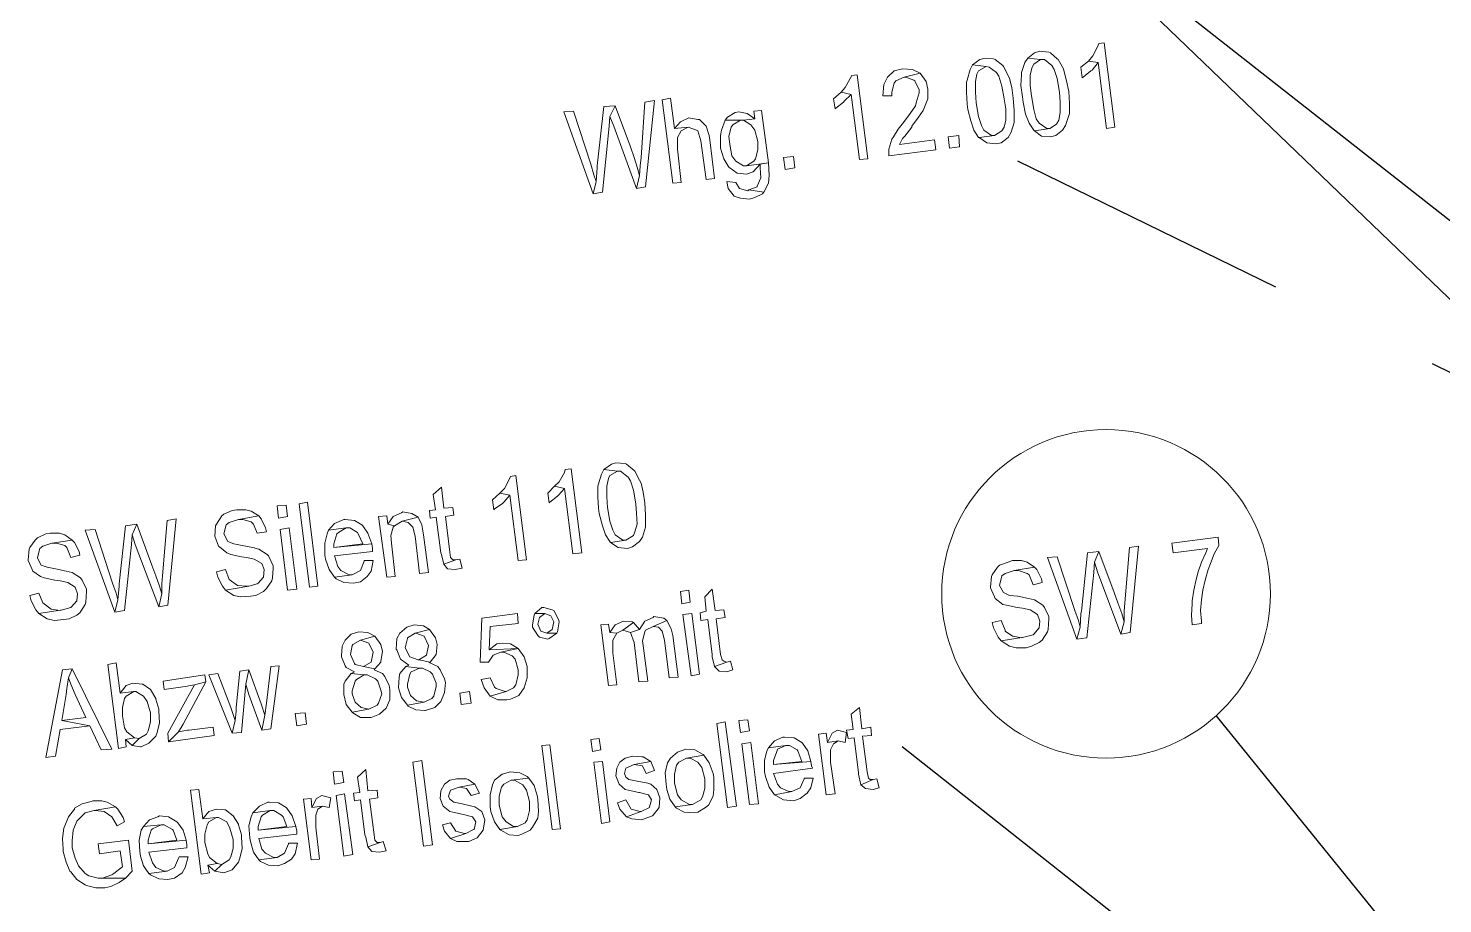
# Model space of a CAD drawing. Header units: metres. Extents: x 2713732.4 to 2713757.2, y 1226081.6 to 1226111.3.
# Drawn here: x 2713742.001 to 2713744.027, y 1226089.882 to 1226091.136 of the extents above; entities that cross this region are included whole.
import ezdxf

# ---------------------------------------------------------------- set-up
doc = ezdxf.new("R2010")
doc.units = ezdxf.units.M
doc.linetypes.add('HIDDENX2', pattern=[0.75, 0.5, -0.25])
doc.layers.add('einlagen_boden_erstes_og', color=7, linetype='Continuous', true_color=0x000000)

msp = doc.modelspace()

# ---------------------------------------------------------------- linework, layer by layer
at = {"layer": 'einlagen_boden_erstes_og', "color": 7, "linetype": 'Continuous', "lineweight": 25, "extrusion": (0.000477202, 0.001815, 0.999998)}
for p, q in [((2713743.3957, 1226091.3652, -0.1604), (2713744.4791, 1226090.3226, -0.159)), ((2713743.3957, 1226091.3652, -0.1604), (2713744.4522, 1226090.5346, -0.1594)), ((2713744.6015, 1226089.0416, -0.1567), (2713743.7025, 1226090.1513, -0.1583)), ((2713743.253, 1226090.1068, -0.158), (2713744.6015, 1226089.0416, -0.1567))]:
    msp.add_line(p, q, dxfattribs=at)
at = {"layer": 'einlagen_boden_erstes_og', "color": 7, "linetype": 'HIDDENX2', "lineweight": 25, "extrusion": (0.000477202, 0.001815, 0.999998)}
msp.add_line((2713744.4615, 1226090.4354, -0.1592), (2713743.4186, 1226090.9461, -0.1596), dxfattribs=at)
at = {"layer": 'einlagen_boden_erstes_og', "color": 7, "lineweight": 0}
for points in [[(2713743.5423, 1226091.1154), (2713743.5347, 1226091.1143), (2713743.5326, 1226091.1099), (2713743.5261, 1226091.0969), (2713743.5195, 1226091.0893), (2713743.5337, 1226091.0871), (2713743.5456, 1226090.9926), (2713743.5576, 1226090.9948)], [(2713743.3718, 1226091.0936), (2713743.3642, 1226091.0915), (2713743.3533, 1226091.0839), (2713743.3729, 1226091.0817), (2713743.3772, 1226091.0806), (2713743.3881, 1226091.073), (2713743.3914, 1226091.0676), (2713743.3957, 1226091.0534), (2713743.399, 1226091.035), (2713743.4011, 1226091.0209), (2713743.4011, 1226091.0046), (2713743.399, 1226090.9948), (2713743.3957, 1226090.9894), (2713743.3848, 1226090.9828), (2713743.3631, 1226090.9796), (2713743.374, 1226090.972), (2713743.387, 1226090.9709), (2713743.3946, 1226090.972), (2713743.4044, 1226090.9796), (2713743.4087, 1226090.9872), (2713743.4131, 1226091.0013), (2713743.4131, 1226091.0046), (2713743.4131, 1226091.0187), (2713743.412, 1226091.0361), (2713743.4098, 1226091.0513), (2713743.4066, 1226091.0643), (2713743.4044, 1226091.0686), (2713743.3979, 1226091.0817), (2713743.3968, 1226091.0828), (2713743.3859, 1226091.0915), (2713743.3838, 1226091.0925)], [(2713743.4326, 1226091.0936), (2713743.4283, 1226091.0871), (2713743.4239, 1226091.073), (2713743.4239, 1226091.0697), (2713743.4229, 1226091.0545), (2713743.425, 1226091.0382), (2713743.4261, 1226091.0306), (2713743.4294, 1226091.0133), (2713743.4348, 1226091.0002), (2713743.4413, 1226090.9904), (2713743.4424, 1226090.9894), (2713743.4641, 1226090.9926), (2713743.4598, 1226090.9926), (2713743.4489, 1226091.0002), (2713743.4446, 1226091.0067), (2713743.4413, 1226091.0198), (2713743.4381, 1226091.0393), (2713743.4359, 1226091.0545), (2713743.4359, 1226091.0697), (2713743.4392, 1226091.0806), (2713743.4413, 1226091.0849), (2713743.4511, 1226091.0915)], [(2713743.45, 1226091.1034), (2713743.4424, 1226091.1012), (2713743.4326, 1226091.0936), (2713743.4511, 1226091.0915), (2713743.4565, 1226091.0915), (2713743.4674, 1226091.0828), (2713743.4707, 1226091.0773), (2713743.475, 1226091.0643), (2713743.4783, 1226091.0448), (2713743.4793, 1226091.0306), (2713743.4793, 1226091.0154), (2713743.4772, 1226091.0046), (2713743.4739, 1226090.9991), (2713743.4641, 1226090.9926), (2713743.4424, 1226090.9894), (2713743.4522, 1226090.9817), (2713743.4652, 1226090.9807), (2713743.4728, 1226090.9828), (2713743.4826, 1226090.9904), (2713743.4869, 1226090.997), (2713743.4913, 1226091.0111), (2713743.4924, 1226091.0143), (2713743.4924, 1226091.0285), (2713743.4913, 1226091.0458), (2713743.488, 1226091.061), (2713743.4848, 1226091.0741), (2713743.4837, 1226091.0784), (2713743.4761, 1226091.0915), (2713743.475, 1226091.0925), (2713743.4652, 1226091.1012), (2713743.4631, 1226091.1023)], [(2713743.5195, 1226091.0893), (2713743.5087, 1226091.0806), (2713743.5108, 1226091.0654), (2713743.5119, 1226091.0665), (2713743.5228, 1226091.0752), (2713743.525, 1226091.0763), (2713743.5337, 1226091.0871)], [(2713743.1882, 1226091.0697), (2713743.1806, 1226091.0686), (2713743.1785, 1226091.0643), (2713743.1709, 1226091.0513), (2713743.1654, 1226091.0448), (2713743.1795, 1226091.0415), (2713743.1915, 1226090.9481), (2713743.2034, 1226090.9492)], [(2713743.2534, 1226091.0784), (2713743.2415, 1226091.0752), (2713743.2317, 1226091.0665), (2713743.2263, 1226091.0556), (2713743.2252, 1226091.0393), (2713743.2382, 1226091.0393), (2713743.2382, 1226091.0448), (2713743.2415, 1226091.0578), (2713743.2436, 1226091.061), (2713743.2556, 1226091.0665), (2713743.2784, 1226091.0719), (2713743.2675, 1226091.0773)], [(2713743.2784, 1226091.0719), (2713743.2556, 1226091.0665), (2713743.2578, 1226091.0665), (2713743.2697, 1226091.0621), (2713743.2708, 1226091.061), (2713743.2773, 1226091.048), (2713743.2773, 1226091.0437), (2713743.273, 1226091.0295), (2713743.2719, 1226091.0252), (2713743.2643, 1226091.0143), (2713743.2545, 1226091.0013), (2713743.2469, 1226090.9915), (2713743.2404, 1226090.9807), (2713743.2382, 1226090.9774), (2713743.2339, 1226090.9633), (2713743.2339, 1226090.9535), (2713743.3012, 1226090.9622), (2713743.299, 1226090.9763), (2713743.2491, 1226090.9698), (2713743.2534, 1226090.9785), (2713743.2567, 1226090.9817), (2713743.2664, 1226090.9948), (2713743.2664, 1226090.9959), (2713743.2762, 1226091.0089), (2713743.2827, 1226091.0187), (2713743.2838, 1226091.0209), (2713743.2893, 1226091.035), (2713743.2893, 1226091.0491), (2713743.2871, 1226091.06)], [(2713743.3533, 1226091.0839), (2713743.3501, 1226091.0773), (2713743.3457, 1226091.0621), (2713743.3447, 1226091.0589), (2713743.3447, 1226091.0448), (2713743.3457, 1226091.0274), (2713743.3468, 1226091.0198), (2713743.3512, 1226091.0035), (2713743.3555, 1226090.9904), (2713743.362, 1226090.9796), (2713743.3631, 1226090.9796), (2713743.3848, 1226090.9828), (2713743.3805, 1226090.9828), (2713743.3696, 1226090.9904), (2713743.3664, 1226090.997), (2713743.362, 1226091.01), (2713743.3588, 1226091.0295), (2713743.3577, 1226091.0448), (2713743.3577, 1226091.06), (2713743.3599, 1226091.0708), (2713743.362, 1226091.0752), (2713743.3729, 1226091.0817)], [(2713742.8982, 1226091.0328), (2713742.8841, 1226091.0306), (2713742.8787, 1226090.9513), (2713742.8776, 1226090.9394), (2713742.8765, 1226090.9253), (2713742.8721, 1226090.9068), (2713742.8852, 1226090.909)], [(2713742.921, 1226091.0361), (2713742.9091, 1226091.0339), (2713742.9243, 1226090.9144), (2713742.9362, 1226090.9155), (2713742.9308, 1226090.9633), (2713742.9308, 1226090.9644), (2713742.9308, 1226090.9796), (2713742.9362, 1226090.9894), (2713742.946, 1226090.9948), (2713742.9265, 1226090.9926)], [(2713743.1654, 1226091.0448), (2713743.1546, 1226091.035), (2713743.1567, 1226091.0209), (2713743.1578, 1226091.0219), (2713743.1687, 1226091.0306), (2713743.1698, 1226091.0317), (2713743.1795, 1226091.0415)], [(2713742.782, 1226091.0176), (2713742.7679, 1226091.0165), (2713742.8102, 1226090.8992), (2713742.8146, 1226090.9166), (2713742.8113, 1226090.9264), (2713742.807, 1226090.9416)], [(2713742.8417, 1226091.0252), (2713742.8254, 1226091.0241), (2713742.8157, 1226090.9394), (2713742.8157, 1226090.9361), (2713742.8146, 1226090.9166), (2713742.8102, 1226090.8992), (2713742.8233, 1226090.9014), (2713742.833, 1226090.9959), (2713742.8341, 1226091.01)], [(2713742.8417, 1226091.0252), (2713742.8341, 1226091.01), (2713742.8396, 1226090.9959), (2713742.8721, 1226090.9068), (2713742.8765, 1226090.9253), (2713742.8732, 1226090.9372), (2713742.8689, 1226090.9513), (2713742.8635, 1226090.9665)], [(2713742.9471, 1226091.0078), (2713742.9351, 1226091.0024), (2713742.9265, 1226090.9926), (2713742.946, 1226090.9948), (2713742.958, 1226090.9904), (2713742.9601, 1226090.9894), (2713742.9645, 1226090.9752), (2713742.9721, 1226090.9198), (2713742.984, 1226090.9209), (2713742.9775, 1226090.9763), (2713742.9764, 1226090.9828), (2713742.9721, 1226090.9959), (2713742.9623, 1226091.0056), (2713742.9601, 1226091.0056)], [(2713743.0188, 1226091.0165), (2713743.0134, 1226091.0154), (2713743.0025, 1226091.0089), (2713742.9992, 1226091.0046), (2713743.021, 1226091.0046), (2713743.0253, 1226091.0046), (2713743.0416, 1226091.0067), (2713743.0307, 1226091.0143)], [(2713743.0514, 1226091.0187), (2713743.0405, 1226091.0176), (2713743.0416, 1226091.0067), (2713743.0253, 1226091.0046), (2713743.0362, 1226090.998), (2713743.0416, 1226090.9904), (2713743.0459, 1226090.9741), (2713743.0459, 1226090.9622), (2713743.0427, 1226090.9492), (2713743.0405, 1226090.9459), (2713743.0296, 1226090.9394), (2713743.0611, 1226090.9437)], [(2713742.9992, 1226091.0046), (2713742.9938, 1226090.9904), (2713742.9927, 1226090.9828), (2713742.9927, 1226090.9676), (2713742.9927, 1226090.9644), (2713742.9971, 1226090.9492), (2713743.0047, 1226090.9372), (2713743.0057, 1226090.9361), (2713743.0166, 1226090.9285), (2713743.0296, 1226090.9274), (2713743.0394, 1226090.9307), (2713743.0492, 1226090.9416), (2713743.0611, 1226090.9437), (2713743.0296, 1226090.9394), (2713743.0253, 1226090.9394), (2713743.0144, 1226090.9459), (2713743.009, 1226090.9535), (2713743.0057, 1226090.9698), (2713743.0047, 1226090.9817), (2713743.0079, 1226090.9948), (2713743.0101, 1226090.998), (2713743.021, 1226091.0046)], [(2713743.3208, 1226090.9644), (2713743.3186, 1226090.9807), (2713743.3338, 1226090.9828), (2713743.3349, 1226090.9665), (2713743.3208, 1226090.9644)], [(2713743.085, 1226090.934), (2713743.0829, 1226090.9513), (2713743.097, 1226090.9524), (2713743.0992, 1226090.9361), (2713743.085, 1226090.934)], [(2713743.0611, 1226090.9437), (2713743.0492, 1226090.9416), (2713743.0492, 1226090.9361), (2713743.0503, 1226090.922), (2713743.0449, 1226090.9101), (2713743.0449, 1226090.909), (2713743.0329, 1226090.9046), (2713743.0546, 1226090.9014), (2713743.0611, 1226090.9144), (2713743.0622, 1226090.9253)], [(2713743.0014, 1226090.9166), (2713743.0036, 1226090.9068), (2713743.0123, 1226090.8959), (2713743.021, 1226090.8927), (2713743.034, 1226090.8916), (2713743.0416, 1226090.8938), (2713743.0525, 1226090.8992), (2713743.0546, 1226090.9014), (2713743.0329, 1226090.9046), (2713743.0318, 1226090.9035), (2713743.0199, 1226090.9068), (2713743.0144, 1226090.9155)], [(2713742.7787, 1226090.5049), (2713742.77, 1226090.5038), (2713742.7689, 1226090.4995), (2713742.7613, 1226090.4864), (2713742.7548, 1226090.4799), (2713742.7689, 1226090.4767), (2713742.7809, 1226090.3832), (2713742.7939, 1226090.3843)], [(2713742.8254, 1226090.5038), (2713742.8222, 1226090.4973), (2713742.8178, 1226090.4832), (2713742.8167, 1226090.4799), (2713742.8167, 1226090.4647), (2713742.8178, 1226090.4484), (2713742.8189, 1226090.4408), (2713742.8233, 1226090.4234), (2713742.8276, 1226090.4104), (2713742.8341, 1226090.4006), (2713742.8352, 1226090.3995), (2713742.8569, 1226090.4028), (2713742.8526, 1226090.4028), (2713742.8417, 1226090.4104), (2713742.8385, 1226090.4169), (2713742.8341, 1226090.4299), (2713742.8309, 1226090.4495), (2713742.8298, 1226090.4647), (2713742.8298, 1226090.4799), (2713742.8319, 1226090.4908), (2713742.8341, 1226090.4951), (2713742.845, 1226090.5016)], [(2713742.8428, 1226090.5136), (2713742.8363, 1226090.5114), (2713742.8254, 1226090.5038), (2713742.845, 1226090.5016), (2713742.8493, 1226090.5016), (2713742.8602, 1226090.4929), (2713742.8635, 1226090.4875), (2713742.8678, 1226090.4745), (2713742.8711, 1226090.4549), (2713742.8721, 1226090.4408), (2713742.8732, 1226090.4256), (2713742.87, 1226090.4147), (2713742.8678, 1226090.4093), (2713742.8569, 1226090.4028), (2713742.8352, 1226090.3995), (2713742.8461, 1226090.3919), (2713742.8591, 1226090.3908), (2713742.8667, 1226090.393), (2713742.8765, 1226090.4006), (2713742.8808, 1226090.4071), (2713742.8852, 1226090.4213), (2713742.8852, 1226090.4245), (2713742.8852, 1226090.4386), (2713742.8841, 1226090.456), (2713742.8819, 1226090.4712), (2713742.8787, 1226090.4843), (2713742.8765, 1226090.4886), (2713742.87, 1226090.5016), (2713742.8689, 1226090.5027), (2713742.858, 1226090.5114), (2713742.8558, 1226090.5125)], [(2713742.6994, 1226090.4951), (2713742.6918, 1226090.494), (2713742.6897, 1226090.4897), (2713742.6831, 1226090.4767), (2713742.6766, 1226090.4701), (2713742.6907, 1226090.4669), (2713742.7027, 1226090.3735), (2713742.7146, 1226090.3745)], [(2713742.593, 1226090.4788), (2713742.581, 1226090.468), (2713742.5843, 1226090.4462), (2713742.5756, 1226090.4451), (2713742.5767, 1226090.4343), (2713742.5854, 1226090.4354), (2713742.5919, 1226090.3843), (2713742.593, 1226090.3821), (2713742.5962, 1226090.368), (2713742.6136, 1226090.3745), (2713742.6093, 1226090.3745), (2713742.606, 1226090.3778), (2713742.6049, 1226090.3854), (2713742.5984, 1226090.4365), (2713742.6104, 1226090.4386), (2713742.6093, 1226090.4495), (2713742.5962, 1226090.4484)], [(2713742.6766, 1226090.4701), (2713742.6658, 1226090.4604), (2713742.6679, 1226090.4462), (2713742.669, 1226090.4473), (2713742.6799, 1226090.4549), (2713742.682, 1226090.4571), (2713742.6907, 1226090.4669)], [(2713742.7548, 1226090.4799), (2713742.7451, 1226090.4701), (2713742.7472, 1226090.456), (2713742.7483, 1226090.4571), (2713742.7592, 1226090.4658), (2713742.7603, 1226090.4669), (2713742.7689, 1226090.4767)], [(2713742.2997, 1226090.4462), (2713742.2932, 1226090.4451), (2713742.2812, 1226090.4397), (2713742.278, 1226090.4375), (2713742.2704, 1226090.4256), (2713742.2693, 1226090.4234), (2713742.2682, 1226090.4082), (2713742.2682, 1226090.4082), (2713742.2736, 1226090.3941), (2713742.2747, 1226090.393), (2713742.2856, 1226090.3843), (2713742.291, 1226090.3821), (2713742.3062, 1226090.3789), (2713742.3138, 1226090.3778), (2713742.3247, 1226090.3756), (2713742.3355, 1226090.3691), (2713742.3388, 1226090.3604), (2713742.3377, 1226090.3496), (2713742.3301, 1226090.3409), (2713742.329, 1226090.3398), (2713742.3171, 1226090.3365), (2713742.2834, 1226090.3311), (2713742.2953, 1226090.3235), (2713742.3051, 1226090.3213), (2713742.3192, 1226090.3224), (2713742.3269, 1226090.3235), (2713742.3377, 1226090.3289), (2713742.3421, 1226090.3333), (2713742.3497, 1226090.3441), (2713742.3507, 1226090.3485), (2713742.3518, 1226090.3626), (2713742.3518, 1226090.3659), (2713742.3453, 1226090.38), (2713742.3431, 1226090.3821), (2713742.3312, 1226090.3898), (2713742.3225, 1226090.3919), (2713742.3073, 1226090.3952), (2713742.2953, 1226090.3974), (2713742.2867, 1226090.4006), (2713742.2812, 1226090.4115), (2713742.2812, 1226090.4115), (2713742.2845, 1226090.4245), (2713742.2888, 1226090.4278), (2713742.3019, 1226090.4321), (2713742.3312, 1226090.4375), (2713742.3203, 1226090.4441), (2713742.3127, 1226090.4462)], [(2713742.3703, 1226090.4528), (2713742.3573, 1226090.4517), (2713742.3594, 1226090.4343), (2713742.3725, 1226090.4365)], [(2713742.404, 1226090.3354), (2713742.3888, 1226090.4549), (2713742.4007, 1226090.4571), (2713742.4159, 1226090.3365), (2713742.404, 1226090.3354)], [(2713742.5376, 1226090.443), (2713742.5354, 1226090.4419), (2713742.5235, 1226090.4365), (2713742.5159, 1226090.4256), (2713742.5256, 1226090.4234), (2713742.5365, 1226090.4299), (2713742.5593, 1226090.4354), (2713742.5506, 1226090.4408)], [(2713742.1563, 1226090.4256), (2713742.14, 1226090.4234), (2713742.1313, 1226090.3398), (2713742.1313, 1226090.3365), (2713742.1292, 1226090.317), (2713742.1248, 1226090.2996), (2713742.1389, 1226090.3018), (2713742.1487, 1226090.3963), (2713742.1498, 1226090.4104)], [(2713742.1563, 1226090.4256), (2713742.1498, 1226090.4104), (2713742.1541, 1226090.3963), (2713742.1878, 1226090.3072), (2713742.1922, 1226090.3257), (2713742.1889, 1226090.3365), (2713742.1835, 1226090.3517), (2713742.178, 1226090.3669)], [(2713742.2128, 1226090.4332), (2713742.1998, 1226090.431), (2713742.1932, 1226090.3517), (2713742.1922, 1226090.3398), (2713742.1922, 1226090.3257), (2713742.1878, 1226090.3072), (2713742.2008, 1226090.3094)], [(2713742.3312, 1226090.4375), (2713742.3019, 1226090.4321), (2713742.3084, 1226090.4321), (2713742.3203, 1226090.4289), (2713742.3236, 1226090.4256), (2713742.329, 1226090.4126), (2713742.3421, 1226090.4147), (2713742.341, 1226090.4202), (2713742.3345, 1226090.4332)], [(2713742.3746, 1226090.4202), (2713742.3616, 1226090.418), (2713742.3725, 1226090.3311), (2713742.3855, 1226090.3322)], [(2713742.4311, 1226090.4169), (2713742.429, 1226090.4115), (2713742.4257, 1226090.3984), (2713742.4257, 1226090.3811), (2713742.4268, 1226090.3756), (2713742.4322, 1226090.3604), (2713742.4398, 1226090.3496), (2713742.4648, 1226090.3528), (2713742.4605, 1226090.3528), (2713742.4485, 1226090.3593), (2713742.4442, 1226090.3648), (2713742.4398, 1226090.38), (2713742.4941, 1226090.3865), (2713742.4941, 1226090.3908), (2713742.493, 1226090.3974), (2713742.4387, 1226090.3919), (2713742.4387, 1226090.3974), (2713742.4431, 1226090.4115), (2713742.4453, 1226090.4136), (2713742.4561, 1226090.4202)], [(2713742.455, 1226090.4321), (2713742.4529, 1226090.4321), (2713742.4398, 1226090.4267), (2713742.4311, 1226090.4169), (2713742.4561, 1226090.4202), (2713742.4615, 1226090.4202), (2713742.4724, 1226090.4136), (2713742.4735, 1226090.4115), (2713742.48, 1226090.3974), (2713742.4387, 1226090.3919), (2713742.493, 1226090.3974), (2713742.4876, 1226090.4126), (2713742.48, 1226090.4234), (2713742.4789, 1226090.4245), (2713742.4681, 1226090.431)], [(2713742.5148, 1226090.4375), (2713742.5028, 1226090.4365), (2713742.5148, 1226090.3496), (2713742.5267, 1226090.3506), (2713742.5213, 1226090.3984), (2713742.5202, 1226090.4093), (2713742.5235, 1226090.4213), (2713742.5256, 1226090.4234), (2713742.5159, 1226090.4256)], [(2713742.5593, 1226090.4354), (2713742.5365, 1226090.4299), (2713742.5452, 1226090.4278), (2713742.5517, 1226090.4213), (2713742.555, 1226090.4082), (2713742.5615, 1226090.355), (2713742.5745, 1226090.3561), (2713742.5669, 1226090.4104), (2713742.5647, 1226090.4245)], [(2713742.0325, 1226090.4126), (2713742.026, 1226090.4115), (2713742.014, 1226090.406), (2713742.0108, 1226090.4028), (2713742.0032, 1226090.3919), (2713742.0021, 1226090.3898), (2713742.001, 1226090.3745), (2713742.001, 1226090.3735), (2713742.0064, 1226090.3604), (2713742.0075, 1226090.3583), (2713742.0184, 1226090.3506), (2713742.0238, 1226090.3485), (2713742.039, 1226090.3452), (2713742.0466, 1226090.3441), (2713742.0575, 1226090.342), (2713742.0683, 1226090.3354), (2713742.0716, 1226090.3257), (2713742.0705, 1226090.3159), (2713742.0629, 1226090.3072), (2713742.0618, 1226090.3061), (2713742.0499, 1226090.3029), (2713742.0162, 1226090.2974), (2713742.0281, 1226090.2898), (2713742.0379, 1226090.2876), (2713742.052, 1226090.2887), (2713742.0596, 1226090.2898), (2713742.0705, 1226090.2952), (2713742.0748, 1226090.2985), (2713742.0824, 1226090.3105), (2713742.0835, 1226090.3137), (2713742.0846, 1226090.3289), (2713742.0846, 1226090.3322), (2713742.0781, 1226090.3452), (2713742.0759, 1226090.3485), (2713742.064, 1226090.3561), (2713742.0553, 1226090.3583), (2713742.0401, 1226090.3615), (2713742.0281, 1226090.3637), (2713742.0194, 1226090.3669), (2713742.014, 1226090.3767), (2713742.014, 1226090.3778), (2713742.0173, 1226090.3908), (2713742.0216, 1226090.3941), (2713742.0347, 1226090.3984), (2713742.064, 1226090.4028), (2713742.0531, 1226090.4104), (2713742.0455, 1226090.4126)], [(2713742.064, 1226090.4028), (2713742.0347, 1226090.3984), (2713742.0412, 1226090.3984), (2713742.0531, 1226090.3952), (2713742.0564, 1226090.3919), (2713742.0618, 1226090.3778), (2713742.0748, 1226090.3811), (2713742.0738, 1226090.3865), (2713742.0672, 1226090.3995)], [(2713742.0966, 1226090.418), (2713742.0824, 1226090.4169), (2713742.1248, 1226090.2996), (2713742.1292, 1226090.317), (2713742.127, 1226090.3268), (2713742.1216, 1226090.3409)], [(2713743.7053, 1226090.4071), (2713743.639, 1226090.3984), (2713743.6412, 1226090.3843), (2713743.6901, 1226090.3908), (2713743.6879, 1226090.3843), (2713743.6814, 1226090.3713), (2713743.677, 1226090.3572), (2713743.6738, 1226090.3463), (2713743.6705, 1226090.3311), (2713743.6684, 1226090.3159), (2713743.6684, 1226090.3115), (2713743.6673, 1226090.2952), (2713743.6684, 1226090.2811), (2713743.6814, 1226090.2833), (2713743.6814, 1226090.2866), (2713743.6803, 1226090.3018), (2713743.6814, 1226090.317), (2713743.6836, 1226090.3311), (2713743.6868, 1226090.3452), (2713743.6912, 1226090.3604), (2713743.6944, 1226090.3691), (2713743.6999, 1226090.3832), (2713743.7064, 1226090.3952)], [(2713743.5347, 1226090.3865), (2713743.5184, 1226090.3843), (2713743.5098, 1226090.3007), (2713743.5087, 1226090.2974), (2713743.5076, 1226090.2779), (2713743.5032, 1226090.2605), (2713743.5174, 1226090.2627), (2713743.5271, 1226090.3561), (2713743.5282, 1226090.3713)], [(2713743.5347, 1226090.3865), (2713743.5282, 1226090.3713), (2713743.5326, 1226090.3572), (2713743.5662, 1226090.2681), (2713743.5706, 1226090.2855), (2713743.5673, 1226090.2974), (2713743.5619, 1226090.3126), (2713743.5565, 1226090.3278)], [(2713743.5912, 1226090.3941), (2713743.5782, 1226090.3919), (2713743.5717, 1226090.3126), (2713743.5706, 1226090.3007), (2713743.5706, 1226090.2855), (2713743.5662, 1226090.2681), (2713743.5793, 1226090.2703)], [(2713742.2834, 1226090.3604), (2713742.2704, 1226090.3572), (2713742.2725, 1226090.3496), (2713742.2791, 1226090.3365), (2713742.2834, 1226090.3311), (2713742.3171, 1226090.3365), (2713742.3127, 1226090.3365), (2713742.3008, 1226090.3376), (2713742.3008, 1226090.3376), (2713742.2888, 1226090.3463), (2713742.2888, 1226090.3463)], [(2713742.4822, 1226090.3735), (2713742.4822, 1226090.3724), (2713742.4768, 1226090.3593), (2713742.4648, 1226090.3528), (2713742.4398, 1226090.3496), (2713742.442, 1226090.3474), (2713742.4529, 1226090.342), (2713742.467, 1226090.3409), (2713742.4768, 1226090.343), (2713742.4865, 1226090.3506), (2713742.492, 1226090.3583), (2713742.4952, 1226090.3735)], [(2713742.619, 1226090.3756), (2713742.6136, 1226090.3745), (2713742.5962, 1226090.368), (2713742.6017, 1226090.3615), (2713742.6125, 1226090.3604), (2713742.6223, 1226090.3626)], [(2713743.4109, 1226090.3735), (2713743.4044, 1226090.3713), (2713743.3924, 1226090.3669), (2713743.3892, 1226090.3637), (2713743.3816, 1226090.3528), (2713743.3805, 1226090.3506), (2713743.3794, 1226090.3354), (2713743.3794, 1226090.3344), (2713743.3848, 1226090.3213), (2713743.3859, 1226090.3191), (2713743.3968, 1226090.3105), (2713743.4022, 1226090.3094), (2713743.4174, 1226090.3061), (2713743.425, 1226090.305), (2713743.4359, 1226090.3029), (2713743.4468, 1226090.2963), (2713743.45, 1226090.2866), (2713743.4489, 1226090.2768), (2713743.4413, 1226090.2681), (2713743.4402, 1226090.267), (2713743.4272, 1226090.2637), (2713743.3946, 1226090.2583), (2713743.4066, 1226090.2507), (2713743.4163, 1226090.2485), (2713743.4305, 1226090.2485), (2713743.4381, 1226090.2507), (2713743.4489, 1226090.2561), (2713743.4533, 1226090.2594), (2713743.4609, 1226090.2714), (2713743.462, 1226090.2746), (2713743.4631, 1226090.2898), (2713743.4631, 1226090.2931), (2713743.4565, 1226090.3061), (2713743.4544, 1226090.3094), (2713743.4424, 1226090.317), (2713743.4337, 1226090.3191), (2713743.4185, 1226090.3224), (2713743.4066, 1226090.3235), (2713743.3979, 1226090.3278), (2713743.3924, 1226090.3376), (2713743.3924, 1226090.3376), (2713743.3957, 1226090.3517), (2713743.4001, 1226090.355), (2713743.4131, 1226090.3593), (2713743.4424, 1226090.3637), (2713743.4316, 1226090.3713), (2713743.4239, 1226090.3735)], [(2713743.4424, 1226090.3637), (2713743.4131, 1226090.3593), (2713743.4196, 1226090.3593), (2713743.4316, 1226090.355), (2713743.4348, 1226090.3528), (2713743.4402, 1226090.3387), (2713743.4533, 1226090.342), (2713743.4522, 1226090.3474), (2713743.4457, 1226090.3604)], [(2713743.475, 1226090.3789), (2713743.4609, 1226090.3778), (2713743.5032, 1226090.2605), (2713743.5076, 1226090.2779), (2713743.5054, 1226090.2876), (2713743.5, 1226090.3018)], [(2713742.0162, 1226090.3268), (2713742.0032, 1226090.3235), (2713742.0053, 1226090.3159), (2713742.0118, 1226090.3029), (2713742.0162, 1226090.2974), (2713742.0499, 1226090.3029), (2713742.0466, 1226090.3018), (2713742.0336, 1226090.3039), (2713742.0336, 1226090.3039), (2713742.0216, 1226090.3126), (2713742.0216, 1226090.3126)], [(2713742.9471, 1226090.3311), (2713742.9351, 1226090.3289), (2713742.9373, 1226090.3115), (2713742.9493, 1226090.3137)], [(2713742.9808, 1226090.3322), (2713742.9699, 1226090.3213), (2713742.9721, 1226090.3007), (2713742.9634, 1226090.2985), (2713742.9645, 1226090.2876), (2713742.9742, 1226090.2887), (2713742.9808, 1226090.2388), (2713742.9808, 1226090.2355), (2713742.984, 1226090.2214), (2713743.0014, 1226090.2279), (2713742.9971, 1226090.229), (2713742.9949, 1226090.2312), (2713742.9927, 1226090.2388), (2713742.9862, 1226090.2898), (2713742.9992, 1226090.292), (2713742.9971, 1226090.3029), (2713742.9851, 1226090.3018)], [(2713742.7396, 1226090.3061), (2713742.7364, 1226090.3061), (2713742.7266, 1226090.2974), (2713742.7407, 1226090.2974), (2713742.7494, 1226090.2942), (2713742.7537, 1226090.2855), (2713742.7516, 1226090.2746), (2713742.744, 1226090.2692), (2713742.7581, 1226090.2692), (2713742.7592, 1226090.2714), (2713742.7613, 1226090.2855), (2713742.7603, 1226090.2887), (2713742.7537, 1226090.3018), (2713742.7516, 1226090.3029)], [(2713742.5539, 1226090.2811), (2713742.543, 1226090.2779), (2713742.5332, 1226090.2692), (2713742.5289, 1226090.2616), (2713742.5278, 1226090.2464), (2713742.5289, 1226090.2453), (2713742.5343, 1226090.2322), (2713742.5354, 1226090.2312), (2713742.5463, 1226090.2236), (2713742.5419, 1226090.2214), (2713742.5615, 1226090.2192), (2713742.5658, 1226090.2192), (2713742.5767, 1226090.2138), (2713742.5799, 1226090.2105), (2713742.5854, 1226090.1975), (2713742.5854, 1226090.1931), (2713742.5821, 1226090.179), (2713742.5789, 1226090.1758), (2713742.568, 1226090.1703), (2713742.5441, 1226090.166), (2713742.5452, 1226090.1649), (2713742.556, 1226090.1595), (2713742.5691, 1226090.1584), (2713742.5702, 1226090.1584), (2713742.5832, 1226090.1627), (2713742.5919, 1226090.1714), (2713742.5973, 1226090.1845), (2713742.5984, 1226090.1986), (2713742.5973, 1226090.204), (2713742.5908, 1226090.217), (2713742.5875, 1226090.2214), (2713742.5745, 1226090.2279), (2713742.5767, 1226090.2279), (2713742.5604, 1226090.2312), (2713742.5593, 1226090.2312), (2713742.5474, 1226090.2355), (2713742.5474, 1226090.2355), (2713742.5408, 1226090.2485), (2713742.5441, 1226090.2616), (2713742.5441, 1226090.2627), (2713742.555, 1226090.2692), (2713742.5756, 1226090.2746), (2713742.5669, 1226090.28)], [(2713742.7016, 1226090.2974), (2713742.6505, 1226090.2909), (2713742.6484, 1226090.2279), (2713742.6603, 1226090.2279), (2713742.6668, 1226090.2377), (2713742.6777, 1226090.242), (2713742.7027, 1226090.2475), (2713742.6614, 1226090.2453), (2713742.6625, 1226090.279), (2713742.7027, 1226090.2833)], [(2713742.7266, 1226090.2974), (2713742.7255, 1226090.2952), (2713742.7233, 1226090.2811), (2713742.7233, 1226090.2779), (2713742.7309, 1226090.2659), (2713742.7331, 1226090.2637), (2713742.7451, 1226090.2605), (2713742.7472, 1226090.2616), (2713742.7581, 1226090.2692), (2713742.744, 1226090.2692), (2713742.7353, 1226090.2724), (2713742.7309, 1226090.2822), (2713742.7331, 1226090.292), (2713742.7407, 1226090.2974)], [(2713742.8319, 1226090.2822), (2713742.8211, 1226090.2811), (2713742.8319, 1226090.1942), (2713742.8439, 1226090.1953), (2713742.8385, 1226090.2409), (2713742.8385, 1226090.2442), (2713742.8385, 1226090.2594), (2713742.8439, 1226090.2692), (2713742.8341, 1226090.2703)], [(2713742.8537, 1226090.2866), (2713742.8537, 1226090.2866), (2713742.8417, 1226090.2811), (2713742.8341, 1226090.2703), (2713742.8439, 1226090.2692), (2713742.8526, 1226090.2735), (2713742.8678, 1226090.2844), (2713742.8667, 1226090.2855)], [(2713742.8678, 1226090.2844), (2713742.8526, 1226090.2735), (2713742.8635, 1226090.2703), (2713742.8765, 1226090.2746)], [(2713742.8971, 1226090.2931), (2713742.896, 1226090.292), (2713742.8841, 1226090.2866), (2713742.8765, 1226090.2746), (2713742.8635, 1226090.2703), (2713742.8635, 1226090.2703), (2713742.8689, 1226090.2561), (2713742.8754, 1226090.1997), (2713742.8884, 1226090.2007), (2713742.8819, 1226090.2518), (2713742.8808, 1226090.2583), (2713742.8841, 1226090.2714), (2713742.8852, 1226090.2735), (2713742.896, 1226090.279), (2713742.9156, 1226090.2876), (2713742.9112, 1226090.2909)], [(2713742.9156, 1226090.2876), (2713742.896, 1226090.279), (2713742.9036, 1226090.2779), (2713742.9091, 1226090.2724), (2713742.9123, 1226090.2594), (2713742.9188, 1226090.2051), (2713742.9319, 1226090.2062), (2713742.9243, 1226090.2659), (2713742.9221, 1226090.2757)], [(2713742.9514, 1226090.2974), (2713742.9384, 1226090.2963), (2713742.9503, 1226090.2084), (2713742.9623, 1226090.2105)], [(2713743.3946, 1226090.2876), (2713743.3816, 1226090.2844), (2713743.3838, 1226090.2768), (2713743.3903, 1226090.2637), (2713743.3946, 1226090.2583), (2713743.4272, 1226090.2637), (2713743.4239, 1226090.2627), (2713743.412, 1226090.2648), (2713743.4109, 1226090.2648), (2713743.4001, 1226090.2724), (2713743.4001, 1226090.2735)], [(2713742.4746, 1226090.2714), (2713742.4637, 1226090.2681), (2713742.455, 1226090.2594), (2713742.4507, 1226090.2507), (2713742.4496, 1226090.2366), (2713742.4496, 1226090.2355), (2713742.455, 1226090.2225), (2713742.4561, 1226090.2203), (2713742.4681, 1226090.2138), (2713742.4637, 1226090.2116), (2713742.4822, 1226090.2094), (2713742.4865, 1226090.2094), (2713742.4985, 1226090.204), (2713742.5017, 1226090.2007), (2713742.5061, 1226090.1877), (2713742.5072, 1226090.1823), (2713742.5028, 1226090.1692), (2713742.5006, 1226090.166), (2713742.4887, 1226090.1606), (2713742.4648, 1226090.1562), (2713742.4659, 1226090.1551), (2713742.4768, 1226090.1486), (2713742.4909, 1226090.1486), (2713742.492, 1226090.1486), (2713742.5039, 1226090.153), (2713742.5137, 1226090.1616), (2713742.5191, 1226090.1736), (2713742.5191, 1226090.1888), (2713742.518, 1226090.1942), (2713742.5115, 1226090.2073), (2713742.5083, 1226090.2116), (2713742.4963, 1226090.217), (2713742.4974, 1226090.2181), (2713742.4811, 1226090.2214), (2713742.4811, 1226090.2214), (2713742.4691, 1226090.2246), (2713742.4681, 1226090.2257), (2713742.4626, 1226090.2388), (2713742.4648, 1226090.2518), (2713742.4659, 1226090.2529), (2713742.4768, 1226090.2594), (2713742.4974, 1226090.2648), (2713742.4876, 1226090.2703)], [(2713742.4974, 1226090.2648), (2713742.4768, 1226090.2594), (2713742.4768, 1226090.2594), (2713742.4887, 1226090.2551), (2713742.4887, 1226090.2551), (2713742.4952, 1226090.242), (2713742.492, 1226090.2279), (2713742.492, 1226090.2279), (2713742.4811, 1226090.2214), (2713742.4974, 1226090.2181), (2713742.5061, 1226090.2279), (2713742.5061, 1226090.229), (2713742.5083, 1226090.2431), (2713742.5061, 1226090.2529)], [(2713742.5756, 1226090.2746), (2713742.555, 1226090.2692), (2713742.556, 1226090.2692), (2713742.568, 1226090.2648), (2713742.568, 1226090.2648), (2713742.5745, 1226090.2518), (2713742.5713, 1226090.2377), (2713742.5713, 1226090.2377), (2713742.5604, 1226090.2312), (2713742.5767, 1226090.2279), (2713742.5854, 1226090.2388), (2713742.5854, 1226090.2388), (2713742.5865, 1226090.2529), (2713742.5843, 1226090.2627)], [(2713742.6799, 1226090.2551), (2713742.6723, 1226090.254), (2713742.6614, 1226090.2453), (2713742.7027, 1226090.2475), (2713742.6918, 1226090.254)], [(2713742.7027, 1226090.2475), (2713742.6777, 1226090.242), (2713742.682, 1226090.242), (2713742.694, 1226090.2366), (2713742.6983, 1226090.2322), (2713742.7027, 1226090.217), (2713742.7027, 1226090.2094), (2713742.6994, 1226090.1953), (2713742.6962, 1226090.191), (2713742.6853, 1226090.1855), (2713742.6625, 1226090.179), (2713742.6734, 1226090.1736), (2713742.6864, 1226090.1736), (2713742.6918, 1226090.1747), (2713742.7038, 1226090.1801), (2713742.7114, 1226090.191), (2713742.7157, 1226090.2051), (2713742.7157, 1226090.2203), (2713742.7157, 1226090.2214), (2713742.7114, 1226090.2355)], [(2713742.064, 1226090.2181), (2713742.0499, 1226090.217), (2713742.026, 1226090.091), (2713742.0401, 1226090.0932), (2713742.0466, 1226090.1312), (2713742.089, 1226090.1367), (2713742.0488, 1226090.1443), (2713742.0553, 1226090.1812), (2713742.0564, 1226090.1899), (2713742.0586, 1226090.2051)], [(2713742.064, 1226090.2181), (2713742.0586, 1226090.2051), (2713742.0618, 1226090.1964), (2713742.0683, 1226090.1812), (2713742.0835, 1226090.1486), (2713742.0488, 1226090.1443), (2713742.089, 1226090.1367), (2713742.1053, 1226090.1019), (2713742.1205, 1226090.103)], [(2713742.127, 1226090.2268), (2713742.115, 1226090.2246), (2713742.1302, 1226090.1041), (2713742.1411, 1226090.1062), (2713742.14, 1226090.1171), (2713742.1531, 1226090.1193), (2713742.1422, 1226090.128), (2713742.1389, 1226090.1334), (2713742.1357, 1226090.1508), (2713742.1357, 1226090.1627), (2713742.1389, 1226090.1758), (2713742.1411, 1226090.179), (2713742.152, 1226090.1855), (2713742.1324, 1226090.1834)], [(2713742.3605, 1226090.2225), (2713742.3486, 1226090.2214), (2713742.3421, 1226090.1692), (2713742.3399, 1226090.1519), (2713742.3355, 1226090.1301), (2713742.3486, 1226090.1323)], [(2713742.5419, 1226090.2214), (2713742.5332, 1226090.2116), (2713742.5321, 1226090.2062), (2713742.5311, 1226090.191), (2713742.5354, 1226090.1769), (2713742.5441, 1226090.166), (2713742.568, 1226090.1703), (2713742.5571, 1226090.1725), (2713742.5484, 1226090.1801), (2713742.5441, 1226090.1921), (2713742.5441, 1226090.1964), (2713742.5474, 1226090.2105), (2713742.5495, 1226090.2138), (2713742.5615, 1226090.2192)], [(2713743.0068, 1226090.229), (2713743.0014, 1226090.2279), (2713742.984, 1226090.2214), (2713742.9905, 1226090.2149), (2713743.0014, 1226090.2138), (2713743.0101, 1226090.217)], [(2713742.1509, 1226090.1975), (2713742.1411, 1226090.1942), (2713742.1324, 1226090.1834), (2713742.152, 1226090.1855), (2713742.1552, 1226090.1855), (2713742.1661, 1226090.179), (2713742.1715, 1226090.1714), (2713742.1759, 1226090.1551), (2713742.1759, 1226090.1421), (2713742.1726, 1226090.1291), (2713742.1704, 1226090.1247), (2713742.1596, 1226090.1182), (2713742.1498, 1226090.1084), (2713742.1617, 1226090.1062), (2713742.1628, 1226090.1062), (2713742.1737, 1226090.1117), (2713742.1835, 1226090.1215), (2713742.1856, 1226090.1269), (2713742.1889, 1226090.141), (2713742.1878, 1226090.1573), (2713742.1878, 1226090.1606), (2713742.1835, 1226090.1747), (2713742.1835, 1226090.1758), (2713742.1759, 1226090.1888), (2713742.165, 1226090.1964), (2713742.1639, 1226090.1964)], [(2713742.2541, 1226090.2094), (2713742.1943, 1226090.2007), (2713742.1954, 1226090.1888), (2713742.2258, 1226090.1931), (2713742.2258, 1226090.1931), (2713742.2389, 1226090.1953), (2713742.2552, 1226090.1997)], [(2713742.2552, 1226090.1997), (2713742.2389, 1226090.1953), (2713742.2008, 1226090.1258), (2713742.2019, 1226090.1138), (2713742.2161, 1226090.128), (2713742.2226, 1226090.1388)], [(2713742.2725, 1226090.2116), (2713742.2595, 1226090.2094), (2713742.2932, 1226090.1258), (2713742.2975, 1226090.1443), (2713742.291, 1226090.1627)], [(2713742.3171, 1226090.217), (2713742.304, 1226090.2149), (2713742.2986, 1226090.1627), (2713742.2986, 1226090.1573), (2713742.2975, 1226090.1443), (2713742.2932, 1226090.1258), (2713742.3062, 1226090.1269), (2713742.3127, 1226090.1964)], [(2713742.3171, 1226090.217), (2713742.3127, 1226090.1964), (2713742.3171, 1226090.1812), (2713742.3355, 1226090.1301), (2713742.3399, 1226090.1519), (2713742.3345, 1226090.1682)], [(2713742.4637, 1226090.2116), (2713742.455, 1226090.2007), (2713742.4529, 1226090.1964), (2713742.4529, 1226090.1812), (2713742.4561, 1226090.1671), (2713742.4648, 1226090.1562), (2713742.4887, 1226090.1606), (2713742.4778, 1226090.1627), (2713742.4691, 1226090.1703), (2713742.4648, 1226090.1823), (2713742.4648, 1226090.1866), (2713742.4691, 1226090.2007), (2713742.4713, 1226090.2029), (2713742.4822, 1226090.2094)], [(2713742.6625, 1226090.2051), (2713742.6495, 1226090.2029), (2713742.6538, 1226090.191), (2713742.6625, 1226090.179), (2713742.6853, 1226090.1855), (2713742.6842, 1226090.1855), (2713742.6712, 1226090.1899), (2713742.669, 1226090.1921)], [(2713742.6212, 1226090.1671), (2713742.619, 1226090.1834), (2713742.6332, 1226090.1855), (2713742.6353, 1226090.1692), (2713742.6212, 1226090.1671)], [(2713743.1915, 1226090.1627), (2713743.1795, 1226090.153), (2713743.1828, 1226090.1312), (2713743.173, 1226090.1301), (2713743.1752, 1226090.1182), (2713743.1839, 1226090.1193), (2713743.1904, 1226090.0693), (2713743.1904, 1226090.0671), (2713743.1937, 1226090.0519), (2713743.211, 1226090.0595), (2713743.2067, 1226090.0595), (2713743.2045, 1226090.0617), (2713743.2024, 1226090.0704), (2713743.1958, 1226090.1215), (2713743.2089, 1226090.1225), (2713743.2078, 1226090.1345), (2713743.1948, 1226090.1323)], [(2713742.3855, 1226090.1367), (2713742.3833, 1226090.154), (2713742.3975, 1226090.1551), (2713742.3996, 1226090.1388), (2713742.3855, 1226090.1367)], [(2713743.0025, 1226090.0193), (2713742.9873, 1226090.1399), (2713742.9992, 1226090.1421), (2713743.0155, 1226090.0215), (2713743.0025, 1226090.0193)], [(2713743.0318, 1226090.1453), (2713743.0188, 1226090.1443), (2713743.021, 1226090.1269), (2713743.034, 1226090.1291)], [(2713742.1531, 1226090.1193), (2713742.14, 1226090.1171), (2713742.1498, 1226090.1084), (2713742.1596, 1226090.1182)], [(2713742.266, 1226090.1345), (2713742.2313, 1226090.1301), (2713742.2291, 1226090.1301), (2713742.2161, 1226090.128), (2713742.2019, 1226090.1138), (2713742.2671, 1226090.1225)], [(2713742.8189, 1226090.1182), (2713742.807, 1226090.1171), (2713742.8091, 1226090.0997), (2713742.8211, 1226090.1019)], [(2713743.084, 1226090.1204), (2713743.0818, 1226090.1204), (2713743.0698, 1226090.1149), (2713743.0611, 1226090.1052), (2713743.0861, 1226090.1084), (2713743.0916, 1226090.1084), (2713743.1024, 1226090.1019), (2713743.1035, 1226090.1008), (2713743.1089, 1226090.0856), (2713743.0687, 1226090.0813), (2713743.122, 1226090.0856), (2713743.1176, 1226090.1008), (2713743.11, 1226090.1117), (2713743.1089, 1226090.1128), (2713743.0981, 1226090.1193)], [(2713743.1437, 1226090.1258), (2713743.1328, 1226090.1247), (2713743.1437, 1226090.0378), (2713743.1567, 1226090.0389), (2713743.1502, 1226090.0845), (2713743.1502, 1226090.0867), (2713743.1502, 1226090.1019), (2713743.1546, 1226090.1106), (2713743.1611, 1226090.1149), (2713743.1459, 1226090.1128)], [(2713743.16, 1226090.1301), (2713743.1524, 1226090.1258), (2713743.1524, 1226090.1258), (2713743.1459, 1226090.1128), (2713743.1611, 1226090.1149), (2713743.1709, 1226090.1128), (2713743.173, 1226090.1269), (2713743.173, 1226090.1269)], [(2713742.7516, 1226089.9878), (2713742.7364, 1226090.1084), (2713742.7483, 1226090.1095), (2713742.7635, 1226089.9889), (2713742.7516, 1226089.9878)], [(2713742.9427, 1226090.103), (2713742.9308, 1226090.0986), (2713742.921, 1226090.09), (2713742.9167, 1226090.0834), (2713742.9134, 1226090.0693), (2713742.9145, 1226090.053), (2713742.9156, 1226090.0454), (2713742.9199, 1226090.0313), (2713742.9275, 1226090.0204), (2713742.9525, 1226090.0237), (2713742.9482, 1226090.0237), (2713742.9362, 1226090.0302), (2713742.9308, 1226090.0378), (2713742.9265, 1226090.0541), (2713742.9265, 1226090.0671), (2713742.9297, 1226090.0802), (2713742.933, 1226090.0845), (2713742.9438, 1226090.09), (2713742.9688, 1226090.0943), (2713742.9677, 1226090.0954), (2713742.9558, 1226090.1019)], [(2713743.0362, 1226090.1128), (2713743.0231, 1226090.1106), (2713743.034, 1226090.0237), (2713743.047, 1226090.0248)], [(2713743.0611, 1226090.1052), (2713743.059, 1226090.1008), (2713743.0557, 1226090.0867), (2713743.0557, 1226090.0704), (2713743.0568, 1226090.0639), (2713743.0622, 1226090.0487), (2713743.0698, 1226090.0378), (2713743.0948, 1226090.0422), (2713743.0905, 1226090.0422), (2713743.0785, 1226090.0476), (2713743.0742, 1226090.053), (2713743.0687, 1226090.0682), (2713743.1241, 1226090.0758), (2713743.1231, 1226090.0791), (2713743.122, 1226090.0856), (2713743.0687, 1226090.0813), (2713743.0687, 1226090.0867), (2713743.0731, 1226090.0997), (2713743.0742, 1226090.103), (2713743.0861, 1226090.1084)], [(2713742.5669, 1226089.9639), (2713742.5517, 1226090.0845), (2713742.5647, 1226090.0867), (2713742.5799, 1226089.9661), (2713742.5669, 1226089.9639)], [(2713742.8233, 1226090.0856), (2713742.8113, 1226090.0845), (2713742.8222, 1226089.9965), (2713742.8341, 1226089.9987)], [(2713742.8667, 1226090.0932), (2713742.8558, 1226090.09), (2713742.8482, 1226090.0845), (2713742.8439, 1226090.0758), (2713742.8428, 1226090.065), (2713742.8472, 1226090.053), (2713742.8558, 1226090.0454), (2713742.8602, 1226090.0443), (2713742.8754, 1226090.0411), (2713742.8765, 1226090.0411), (2713742.8895, 1226090.0378), (2713742.8939, 1226090.0302), (2713742.8906, 1226090.0204), (2713742.8906, 1226090.0193), (2713742.8787, 1226090.0139), (2713742.858, 1226090.0063), (2713742.8656, 1226090.0031), (2713742.8797, 1226090.002), (2713742.883, 1226090.0031), (2713742.895, 1226090.0074), (2713742.896, 1226090.0085), (2713742.9047, 1226090.0193), (2713742.9058, 1226090.0335), (2713742.9015, 1226090.0454), (2713742.8928, 1226090.053), (2713742.8884, 1226090.0541), (2713742.8732, 1226090.0574), (2713742.8613, 1226090.0595), (2713742.8569, 1226090.0628), (2713742.8548, 1226090.0682), (2713742.8569, 1226090.0758), (2713742.8689, 1226090.0813), (2713742.8928, 1226090.0856), (2713742.8819, 1226090.0921), (2713742.8797, 1226090.0921)], [(2713742.8928, 1226090.0856), (2713742.8689, 1226090.0813), (2713742.8808, 1226090.0791), (2713742.8863, 1226090.0682), (2713742.8982, 1226090.0726)], [(2713742.9688, 1226090.0943), (2713742.9438, 1226090.09), (2713742.9493, 1226090.09), (2713742.9601, 1226090.0845), (2713742.9656, 1226090.0769), (2713742.9699, 1226090.0606), (2713742.9699, 1226090.0465), (2713742.9666, 1226090.0346), (2713742.9645, 1226090.0302), (2713742.9525, 1226090.0237), (2713742.9275, 1226090.0204), (2713742.9297, 1226090.0183), (2713742.9406, 1226090.0128), (2713742.9547, 1226090.0117), (2713742.9601, 1226090.0128), (2713742.971, 1226090.0193), (2713742.9753, 1226090.0226), (2713742.9819, 1226090.0356), (2713742.9829, 1226090.0454), (2713742.9829, 1226090.0628), (2713742.9819, 1226090.0682), (2713742.9764, 1226090.0834)], [(2713742.4507, 1226090.0715), (2713742.4376, 1226090.0704), (2713742.4398, 1226090.053), (2713742.4529, 1226090.0552)], [(2713742.4844, 1226090.0737), (2713742.4724, 1226090.0628), (2713742.4757, 1226090.0411), (2713742.467, 1226090.04), (2713742.4681, 1226090.0291), (2713742.4768, 1226090.0302), (2713742.4833, 1226089.9802), (2713742.4844, 1226089.977), (2713742.4876, 1226089.9629), (2713742.505, 1226089.9694), (2713742.5006, 1226089.9694), (2713742.4974, 1226089.9726), (2713742.4963, 1226089.9802), (2713742.4898, 1226090.0313), (2713742.5017, 1226090.0335), (2713742.5006, 1226090.0443), (2713742.4876, 1226090.0432)], [(2713742.6147, 1226090.0606), (2713742.6049, 1226090.0585), (2713742.5973, 1226090.053), (2713742.5919, 1226090.0432), (2713742.5908, 1226090.0324), (2713742.5952, 1226090.0215), (2713742.6049, 1226090.0139), (2713742.6093, 1226090.0128), (2713742.6245, 1226090.0096), (2713742.6245, 1226090.0096), (2713742.6375, 1226090.0063), (2713742.6419, 1226089.9987), (2713742.6397, 1226089.9878), (2713742.6386, 1226089.9878), (2713742.6277, 1226089.9824), (2713742.606, 1226089.9748), (2713742.6147, 1226089.9705), (2713742.6288, 1226089.9705), (2713742.6321, 1226089.9705), (2713742.644, 1226089.9759), (2713742.644, 1226089.9759), (2713742.6527, 1226089.9868), (2713742.6549, 1226090.002), (2713742.6505, 1226090.0139), (2713742.6408, 1226090.0204), (2713742.6364, 1226090.0215), (2713742.6223, 1226090.0248), (2713742.6104, 1226090.0269), (2713742.6049, 1226090.0313), (2713742.6028, 1226090.0356), (2713742.606, 1226090.0443), (2713742.618, 1226090.0487), (2713742.6408, 1226090.053), (2713742.631, 1226090.0595), (2713742.6288, 1226090.0606)], [(2713742.6918, 1226090.0704), (2713742.6799, 1226090.0671), (2713742.669, 1226090.0585), (2713742.6658, 1226090.0519), (2713742.6625, 1226090.0378), (2713742.6625, 1226090.0204), (2713742.6636, 1226090.0139), (2713742.669, 1226089.9987), (2713742.6766, 1226089.9878), (2713742.7016, 1226089.9922), (2713742.6962, 1226089.9922), (2713742.6853, 1226089.9987), (2713742.6799, 1226090.0063), (2713742.6755, 1226090.0226), (2713742.6755, 1226090.0356), (2713742.6788, 1226090.0487), (2713742.682, 1226090.053), (2713742.6929, 1226090.0585), (2713742.7179, 1226090.0617), (2713742.7157, 1226090.0639), (2713742.7049, 1226090.0693)], [(2713742.7179, 1226090.0617), (2713742.6929, 1226090.0585), (2713742.6973, 1226090.0585), (2713742.7092, 1226090.0519), (2713742.7146, 1226090.0443), (2713742.719, 1226090.028), (2713742.719, 1226090.015), (2713742.7157, 1226090.002), (2713742.7125, 1226089.9976), (2713742.7016, 1226089.9922), (2713742.6766, 1226089.9878), (2713742.6777, 1226089.9868), (2713742.6897, 1226089.9802), (2713742.7027, 1226089.9792), (2713742.7081, 1226089.9813), (2713742.7201, 1226089.9868), (2713742.7233, 1226089.9911), (2713742.7309, 1226090.0041), (2713742.732, 1226090.0139), (2713742.7309, 1226090.0313), (2713742.7298, 1226090.0367), (2713742.7255, 1226090.0508)], [(2713743.1122, 1226090.0617), (2713743.1122, 1226090.0606), (2713743.1068, 1226090.0476), (2713743.0948, 1226090.0422), (2713743.0698, 1226090.0378), (2713743.072, 1226090.0367), (2713743.0829, 1226090.0302), (2713743.097, 1226090.0291), (2713743.1068, 1226090.0324), (2713743.1165, 1226090.04), (2713743.122, 1226090.0476), (2713743.1252, 1226090.0617)], [(2713743.2165, 1226090.0606), (2713743.211, 1226090.0595), (2713743.1937, 1226090.0519), (2713743.2002, 1226090.0465), (2713743.211, 1226090.0454), (2713743.2197, 1226090.0476)], [(2713742.2454, 1226090.0454), (2713742.2334, 1226090.0443), (2713742.2486, 1226089.9238), (2713742.2606, 1226089.9259), (2713742.2584, 1226089.9368), (2713742.2715, 1226089.939), (2713742.2606, 1226089.9477), (2713742.2584, 1226089.9531), (2713742.2541, 1226089.9694), (2713742.2541, 1226089.9813), (2713742.2573, 1226089.9944), (2713742.2595, 1226089.9987), (2713742.2704, 1226090.0052), (2713742.2508, 1226090.0031)], [(2713742.4214, 1226090.0367), (2713742.4137, 1226090.0324), (2713742.4137, 1226090.0324), (2713742.4072, 1226090.0193), (2713742.4224, 1226090.0215), (2713742.4322, 1226090.0193), (2713742.4344, 1226090.0335), (2713742.4344, 1226090.0335)], [(2713742.4539, 1226090.0389), (2713742.442, 1226090.0367), (2713742.4529, 1226089.9498), (2713742.4659, 1226089.952)], [(2713742.6408, 1226090.053), (2713742.618, 1226090.0487), (2713742.6288, 1226090.0465), (2713742.6353, 1226090.0367), (2713742.6473, 1226090.04)], [(2713742.0933, 1226090.0291), (2713742.0911, 1226090.028), (2713742.0781, 1226090.0248), (2713742.0672, 1226090.0183), (2713742.0672, 1226090.0172), (2713742.0586, 1226090.0063), (2713742.0531, 1226089.9933), (2713742.052, 1226089.99), (2713742.0499, 1226089.9748), (2713742.0509, 1226089.9596), (2713742.0509, 1226089.9563), (2713742.0553, 1226089.9411), (2713742.0607, 1226089.9281), (2713742.0618, 1226089.927), (2713742.0705, 1226089.9162), (2713742.0824, 1226089.9086), (2713742.0846, 1226089.9075), (2713742.0977, 1226089.9042), (2713742.1107, 1226089.9042), (2713742.1194, 1226089.9064), (2713742.1313, 1226089.9118), (2713742.14, 1226089.9183), (2713742.1074, 1226089.9183), (2713742.1009, 1226089.9183), (2713742.0879, 1226089.9216), (2713742.0824, 1226089.9248), (2713742.0727, 1226089.9357), (2713742.0683, 1226089.9466), (2713742.064, 1226089.9618), (2713742.064, 1226089.9716), (2713742.0651, 1226089.9868), (2713742.0705, 1226089.9998), (2713742.0705, 1226089.9998), (2713742.0803, 1226090.0096), (2713742.0824, 1226090.0117), (2713742.0955, 1226090.015), (2713742.1259, 1226090.0204), (2713742.1139, 1226090.0269), (2713742.1063, 1226090.0291)], [(2713742.1259, 1226090.0204), (2713742.0955, 1226090.015), (2713742.0966, 1226090.015), (2713742.1096, 1226090.0139), (2713742.1205, 1226090.0063), (2713742.1205, 1226090.0063), (2713742.1281, 1226089.9933), (2713742.1389, 1226089.9987), (2713742.1368, 1226090.0052), (2713742.1292, 1226090.0172)], [(2713742.2704, 1226090.0172), (2713742.2595, 1226090.0139), (2713742.2508, 1226090.0031), (2713742.2704, 1226090.0052), (2713742.2736, 1226090.0052), (2713742.2856, 1226089.9987), (2713742.2899, 1226089.99), (2713742.2943, 1226089.9737), (2713742.2943, 1226089.9607), (2713742.291, 1226089.9487), (2713742.2888, 1226089.9444), (2713742.278, 1226089.9379), (2713742.2682, 1226089.9281), (2713742.2812, 1226089.9259), (2713742.2812, 1226089.9259), (2713742.2932, 1226089.9303), (2713742.3019, 1226089.9411), (2713742.304, 1226089.9466), (2713742.3073, 1226089.9607), (2713742.3062, 1226089.977), (2713742.3062, 1226089.9802), (2713742.3019, 1226089.9944), (2713742.3019, 1226089.9954), (2713742.2943, 1226090.0074), (2713742.2834, 1226090.0161), (2713742.2823, 1226090.0161)], [(2713742.3225, 1226090.0117), (2713742.3203, 1226090.0063), (2713742.3171, 1226089.9933), (2713742.3182, 1226089.9759), (2713742.3192, 1226089.9705), (2713742.3236, 1226089.9553), (2713742.3312, 1226089.9444), (2713742.3573, 1226089.9477), (2713742.3529, 1226089.9477), (2713742.341, 1226089.9542), (2713742.3355, 1226089.9596), (2713742.3312, 1226089.9748), (2713742.3855, 1226089.9813), (2713742.3855, 1226089.9857), (2713742.3844, 1226089.9922), (2713742.3301, 1226089.9868), (2713742.3301, 1226089.9922), (2713742.3345, 1226090.0063), (2713742.3366, 1226090.0085), (2713742.3475, 1226090.015)], [(2713742.3464, 1226090.0269), (2713742.3442, 1226090.0269), (2713742.3323, 1226090.0215), (2713742.3225, 1226090.0117), (2713742.3475, 1226090.015), (2713742.3529, 1226090.015), (2713742.3638, 1226090.0085), (2713742.366, 1226090.0063), (2713742.3714, 1226089.9922), (2713742.3301, 1226089.9868), (2713742.3844, 1226089.9922), (2713742.379, 1226090.0074), (2713742.3714, 1226090.0183), (2713742.3703, 1226090.0193), (2713742.3594, 1226090.0259)], [(2713742.4061, 1226090.0324), (2713742.3953, 1226090.0313), (2713742.4061, 1226089.9444), (2713742.4181, 1226089.9455), (2713742.4127, 1226089.9911), (2713742.4127, 1226089.9933), (2713742.4127, 1226090.0085), (2713742.4159, 1226090.0172), (2713742.4224, 1226090.0215), (2713742.4072, 1226090.0193)], [(2713742.8569, 1226090.0302), (2713742.845, 1226090.0259), (2713742.8482, 1226090.0172), (2713742.858, 1226090.0063), (2713742.8787, 1226090.0139), (2713742.8776, 1226090.0139), (2713742.8645, 1226090.0172), (2713742.8645, 1226090.0172)], [(2713742.1889, 1226090.0074), (2713742.1867, 1226090.0063), (2713742.1748, 1226090.002), (2713742.1661, 1226089.9922), (2713742.1911, 1226089.9944), (2713742.1954, 1226089.9944), (2713742.2074, 1226089.9878), (2713742.2085, 1226089.9868), (2713742.2139, 1226089.9726), (2713742.1726, 1226089.9672), (2713742.2269, 1226089.9726), (2713742.2226, 1226089.9868), (2713742.215, 1226089.9976), (2713742.2139, 1226089.9987), (2713742.2019, 1226090.0063)], [(2713742.606, 1226089.9976), (2713742.5941, 1226089.9944), (2713742.5973, 1226089.9857), (2713742.606, 1226089.9748), (2713742.6277, 1226089.9824), (2713742.6256, 1226089.9824), (2713742.6136, 1226089.9857), (2713742.6136, 1226089.9857)], [(2713742.1661, 1226089.9922), (2713742.1628, 1226089.9868), (2713742.1596, 1226089.9726), (2713742.1607, 1226089.9563), (2713742.1617, 1226089.9498), (2713742.1661, 1226089.9357), (2713742.1737, 1226089.9248), (2713742.1998, 1226089.9281), (2713742.1954, 1226089.9281), (2713742.1835, 1226089.9335), (2713742.1791, 1226089.9401), (2713742.1737, 1226089.9553), (2713742.228, 1226089.9618), (2713742.228, 1226089.9661), (2713742.2269, 1226089.9726), (2713742.1726, 1226089.9672), (2713742.1726, 1226089.9726), (2713742.177, 1226089.9868), (2713742.1791, 1226089.9889), (2713742.1911, 1226089.9944)], [(2713742.1444, 1226089.9726), (2713742.1009, 1226089.9672), (2713742.1031, 1226089.9531), (2713742.1324, 1226089.9574), (2713742.1357, 1226089.9346), (2713742.1346, 1226089.9335), (2713742.1237, 1226089.9248), (2713742.1205, 1226089.9227), (2713742.1074, 1226089.9183), (2713742.14, 1226089.9183), (2713742.1498, 1226089.9281)], [(2713742.3736, 1226089.9683), (2713742.3736, 1226089.9672), (2713742.3681, 1226089.9542), (2713742.3573, 1226089.9477), (2713742.3312, 1226089.9444), (2713742.3334, 1226089.9422), (2713742.3453, 1226089.9368), (2713742.3584, 1226089.9357), (2713742.3681, 1226089.939), (2713742.3779, 1226089.9455), (2713742.3833, 1226089.9531), (2713742.3866, 1226089.9683)], [(2713742.5093, 1226089.9705), (2713742.505, 1226089.9694), (2713742.4876, 1226089.9629), (2713742.493, 1226089.9563), (2713742.5039, 1226089.9553), (2713742.5137, 1226089.9574)], [(2713742.2171, 1226089.9487), (2713742.2161, 1226089.9466), (2713742.2106, 1226089.9335), (2713742.1998, 1226089.9281), (2713742.1737, 1226089.9248), (2713742.1759, 1226089.9227), (2713742.1878, 1226089.9172), (2713742.2008, 1226089.9162), (2713742.2106, 1226089.9183), (2713742.2215, 1226089.9259), (2713742.2258, 1226089.9335), (2713742.2302, 1226089.9487)], [(2713742.2715, 1226089.939), (2713742.2584, 1226089.9368), (2713742.2682, 1226089.9281), (2713742.278, 1226089.9379)]]:
    msp.add_lwpolyline(points, close=True, dxfattribs=at)
at = {"layer": 'einlagen_boden_erstes_og', "color": 7, "linetype": 'Continuous', "lineweight": 13, "extrusion": (0.000477202, 0.001815, 0.999998)}
msp.add_circle((2713743.2358, 1226085.9555, 3520.5086), 0.2354, dxfattribs=at)

doc.saveas('drawing.dxf')
